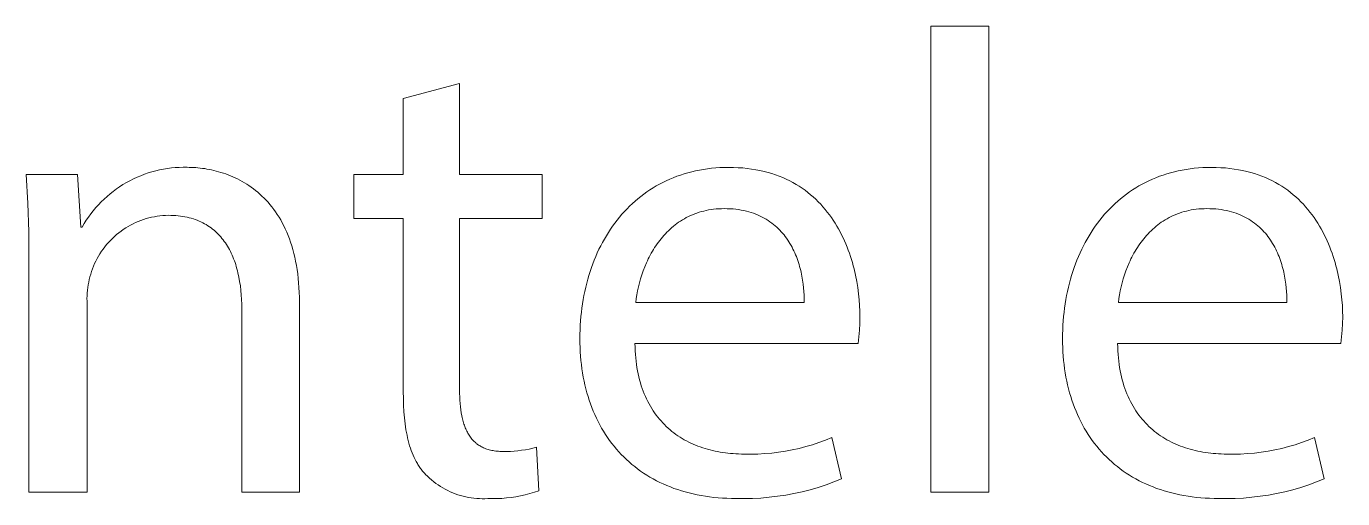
# Model space of a CAD drawing. Header units: millimetres. Extents: x -1893 to 2799, y -925 to 2353.
# Drawn here: x 2226 to 2320.2, y -846.5 to -812.7 of the extents above; entities that cross this region are included whole.
import ezdxf

# ---------------------------------------------------------------- set-up
doc = ezdxf.new("R2010")
doc.units = ezdxf.units.MM
doc.header["$MEASUREMENT"] = 0
doc.layers.add('Domyślny', color=7, linetype='Continuous', true_color=0x000000)

msp = doc.modelspace()

# ---------------------------------------------------------------- linework, layer by layer
at = {"layer": 'Domyślny', "color": 18, "lineweight": 15, "true_color": 0x000000}
for p, q in [((2290.762, -812.666), (2294.903, -812.666)), ((2290.762, -846.024), (2290.762, -812.666)), ((2294.903, -812.666), (2294.903, -846.024)), ((2252.994, -817.837), (2257.025, -816.759)), ((2257.025, -816.759), (2257.025, -823.29)), ((2252.994, -823.29), (2252.994, -817.837)), ((2226.136, -825.338), (2226.017, -823.282)), ((2226.017, -823.282), (2229.688, -823.282)), ((2229.688, -823.282), (2229.923, -827.048)), ((2233.938, -823.477), (2234.2, -823.366)), ((2234.2, -823.366), (2234.465, -823.265)), ((2234.465, -823.265), (2234.734, -823.173)), ((2234.734, -823.173), (2235.006, -823.089)), ((2235.006, -823.089), (2235.28, -823.016)), ((2235.28, -823.016), (2235.557, -822.951)), ((2235.557, -822.951), (2235.835, -822.896)), ((2235.835, -822.896), (2236.116, -822.851)), ((2236.116, -822.851), (2236.397, -822.815)), ((2236.397, -822.815), (2236.68, -822.788)), ((2236.68, -822.788), (2236.964, -822.771)), ((2236.964, -822.771), (2237.248, -822.764)), ((2237.248, -822.764), (2237.532, -822.767)), ((2237.532, -822.767), (2237.681, -822.768)), ((2237.681, -822.768), (2237.833, -822.772)), ((2237.833, -822.772), (2237.986, -822.78)), ((2237.986, -822.78), (2238.142, -822.79)), ((2238.142, -822.79), (2238.3, -822.803)), ((2238.3, -822.803), (2238.459, -822.82)), ((2238.459, -822.82), (2238.62, -822.84)), ((2238.62, -822.84), (2238.783, -822.863)), ((2238.783, -822.863), (2238.947, -822.89)), ((2238.947, -822.89), (2239.112, -822.92)), ((2239.112, -822.92), (2239.278, -822.955)), ((2239.278, -822.955), (2239.445, -822.993)), ((2239.445, -822.993), (2239.613, -823.034)), ((2239.613, -823.034), (2239.781, -823.08)), ((2239.781, -823.08), (2239.949, -823.13)), ((2239.949, -823.13), (2240.118, -823.184)), ((2240.118, -823.184), (2240.287, -823.242)), ((2240.287, -823.242), (2240.456, -823.304)), ((2240.456, -823.304), (2240.625, -823.371)), ((2240.625, -823.371), (2240.793, -823.443)), ((2249.463, -826.431), (2249.463, -823.29)), ((2249.463, -823.29), (2252.994, -823.29)), ((2257.025, -823.29), (2262.946, -823.29)), ((2262.946, -823.29), (2262.946, -826.431)), ((2272.573, -823.409), (2272.833, -823.317)), ((2272.833, -823.317), (2273.098, -823.232)), ((2273.098, -823.232), (2273.367, -823.154)), ((2273.367, -823.154), (2273.639, -823.083)), ((2273.639, -823.083), (2273.916, -823.019)), ((2273.916, -823.019), (2274.197, -822.962)), ((2274.197, -822.962), (2274.482, -822.912)), ((2274.482, -822.912), (2274.771, -822.87)), ((2274.771, -822.87), (2275.064, -822.835)), ((2275.064, -822.835), (2275.361, -822.808)), ((2275.361, -822.808), (2275.662, -822.789)), ((2275.662, -822.789), (2275.967, -822.777)), ((2275.967, -822.777), (2276.275, -822.773)), ((2276.275, -822.773), (2276.62, -822.778)), ((2276.62, -822.778), (2276.957, -822.792)), ((2276.957, -822.792), (2277.286, -822.815)), ((2277.286, -822.815), (2277.607, -822.847)), ((2277.607, -822.847), (2277.92, -822.888)), ((2277.92, -822.888), (2278.226, -822.938)), ((2278.226, -822.938), (2278.524, -822.996)), ((2278.524, -822.996), (2278.815, -823.062)), ((2278.815, -823.062), (2279.098, -823.136)), ((2279.098, -823.136), (2279.374, -823.217)), ((2279.374, -823.217), (2279.643, -823.307)), ((2279.643, -823.307), (2279.905, -823.403)), ((2307.119, -823.409), (2307.379, -823.317)), ((2307.379, -823.317), (2307.643, -823.232)), ((2307.643, -823.232), (2307.912, -823.154)), ((2307.912, -823.154), (2308.185, -823.083)), ((2308.185, -823.083), (2308.462, -823.019)), ((2308.462, -823.019), (2308.743, -822.962)), ((2308.743, -822.962), (2309.028, -822.912)), ((2309.028, -822.912), (2309.317, -822.87)), ((2309.317, -822.87), (2309.61, -822.835)), ((2309.61, -822.835), (2309.906, -822.808)), ((2309.906, -822.808), (2310.207, -822.789)), ((2310.207, -822.789), (2310.512, -822.777)), ((2310.512, -822.777), (2310.821, -822.773)), ((2310.821, -822.773), (2311.165, -822.778)), ((2311.165, -822.778), (2311.502, -822.792)), ((2311.502, -822.792), (2311.831, -822.815)), ((2311.831, -822.815), (2312.152, -822.847)), ((2312.152, -822.847), (2312.465, -822.888)), ((2312.465, -822.888), (2312.771, -822.938)), ((2312.771, -822.938), (2313.069, -822.996)), ((2313.069, -822.996), (2313.36, -823.062)), ((2313.36, -823.062), (2313.644, -823.136)), ((2313.644, -823.136), (2313.92, -823.217)), ((2313.92, -823.217), (2314.189, -823.307)), ((2314.189, -823.307), (2314.45, -823.403)), ((2232.231, -824.488), (2232.46, -824.319)), ((2232.46, -824.319), (2232.694, -824.158)), ((2232.694, -824.158), (2232.933, -824.005)), ((2232.933, -824.005), (2233.178, -823.86)), ((2233.178, -823.86), (2233.427, -823.724)), ((2233.427, -823.724), (2233.68, -823.596)), ((2233.68, -823.596), (2233.938, -823.477)), ((2240.793, -823.443), (2240.961, -823.519)), ((2240.961, -823.519), (2241.128, -823.599)), ((2241.128, -823.599), (2241.294, -823.685)), ((2241.294, -823.685), (2241.46, -823.775)), ((2241.46, -823.775), (2241.624, -823.871)), ((2241.624, -823.871), (2241.787, -823.971)), ((2241.787, -823.971), (2241.949, -824.077)), ((2241.949, -824.077), (2242.109, -824.187)), ((2242.109, -824.187), (2242.267, -824.303)), ((2242.267, -824.303), (2242.424, -824.425)), ((2270.647, -824.379), (2270.872, -824.236)), ((2270.872, -824.236), (2271.102, -824.099)), ((2271.102, -824.099), (2271.336, -823.968)), ((2271.336, -823.968), (2271.575, -823.843)), ((2271.575, -823.843), (2271.818, -823.725)), ((2271.818, -823.725), (2272.066, -823.613)), ((2272.066, -823.613), (2272.317, -823.508)), ((2272.317, -823.508), (2272.573, -823.409)), ((2279.905, -823.403), (2280.16, -823.507)), ((2280.16, -823.507), (2280.408, -823.618)), ((2280.408, -823.618), (2280.649, -823.735)), ((2280.649, -823.735), (2280.883, -823.859)), ((2280.883, -823.859), (2281.11, -823.989)), ((2281.11, -823.989), (2281.331, -824.125)), ((2281.331, -824.125), (2281.545, -824.267)), ((2281.545, -824.267), (2281.752, -824.415)), ((2305.192, -824.379), (2305.417, -824.236)), ((2305.417, -824.236), (2305.647, -824.099)), ((2305.647, -824.099), (2305.882, -823.968)), ((2305.882, -823.968), (2306.12, -823.843)), ((2306.12, -823.843), (2306.363, -823.725)), ((2306.363, -823.725), (2306.611, -823.613)), ((2306.611, -823.613), (2306.863, -823.508)), ((2306.863, -823.508), (2307.119, -823.409)), ((2314.45, -823.403), (2314.705, -823.507)), ((2314.705, -823.507), (2314.953, -823.618)), ((2314.953, -823.618), (2315.194, -823.735)), ((2315.194, -823.735), (2315.428, -823.859)), ((2315.428, -823.859), (2315.655, -823.989)), ((2315.655, -823.989), (2315.876, -824.125)), ((2315.876, -824.125), (2316.09, -824.267)), ((2316.09, -824.267), (2316.298, -824.415)), ((2231.183, -825.443), (2231.379, -825.238)), ((2231.379, -825.238), (2231.582, -825.039)), ((2231.582, -825.039), (2231.792, -824.848)), ((2231.792, -824.848), (2232.009, -824.664)), ((2232.009, -824.664), (2232.231, -824.488)), ((2242.424, -824.425), (2242.578, -824.552)), ((2242.578, -824.552), (2242.731, -824.685)), ((2242.731, -824.685), (2242.881, -824.823)), ((2242.881, -824.823), (2243.028, -824.967)), ((2243.028, -824.967), (2243.173, -825.117)), ((2243.173, -825.117), (2243.316, -825.273)), ((2243.316, -825.273), (2243.455, -825.435)), ((2269.39, -825.363), (2269.588, -825.185)), ((2269.588, -825.185), (2269.79, -825.012)), ((2269.79, -825.012), (2269.998, -824.845)), ((2269.998, -824.845), (2270.209, -824.684)), ((2270.209, -824.684), (2270.426, -824.529)), ((2270.426, -824.529), (2270.647, -824.379)), ((2281.752, -824.415), (2281.954, -824.568)), ((2281.954, -824.568), (2282.149, -824.727)), ((2282.149, -824.727), (2282.337, -824.891)), ((2282.337, -824.891), (2282.52, -825.059)), ((2282.52, -825.059), (2282.696, -825.233)), ((2282.696, -825.233), (2282.867, -825.411)), ((2303.935, -825.363), (2304.133, -825.185)), ((2304.133, -825.185), (2304.336, -825.012)), ((2304.336, -825.012), (2304.543, -824.845)), ((2304.543, -824.845), (2304.755, -824.684)), ((2304.755, -824.684), (2304.971, -824.529)), ((2304.971, -824.529), (2305.192, -824.379)), ((2316.298, -824.415), (2316.499, -824.568)), ((2316.499, -824.568), (2316.694, -824.727)), ((2316.694, -824.727), (2316.883, -824.891)), ((2316.883, -824.891), (2317.065, -825.059)), ((2317.065, -825.059), (2317.242, -825.233)), ((2317.242, -825.233), (2317.412, -825.411)), ((2226.198, -827.395), (2226.136, -825.338)), ((2230.469, -826.326), (2230.636, -826.096)), ((2230.636, -826.096), (2230.811, -825.872)), ((2230.811, -825.872), (2230.993, -825.654)), ((2230.993, -825.654), (2231.183, -825.443)), ((2235.986, -826.21), (2235.785, -826.223)), ((2236.188, -826.204), (2235.986, -826.21)), ((2236.368, -826.206), (2236.188, -826.204)), ((2236.544, -826.213), (2236.368, -826.206)), ((2236.717, -826.224), (2236.544, -826.213)), ((2243.455, -825.435), (2243.591, -825.603)), ((2243.591, -825.603), (2243.724, -825.778)), ((2243.724, -825.778), (2243.854, -825.959)), ((2243.854, -825.959), (2243.98, -826.146)), ((2243.98, -826.146), (2244.102, -826.34)), ((2268.471, -826.333), (2268.645, -826.129)), ((2268.645, -826.129), (2268.824, -825.929)), ((2268.824, -825.929), (2269.008, -825.735)), ((2269.008, -825.735), (2269.197, -825.546)), ((2269.197, -825.546), (2269.39, -825.363)), ((2273.696, -826.161), (2273.545, -826.227)), ((2273.851, -826.1), (2273.696, -826.161)), ((2274.009, -826.042), (2273.851, -826.1)), ((2274.17, -825.989), (2274.009, -826.042)), ((2274.334, -825.941), (2274.17, -825.989)), ((2274.502, -825.897), (2274.334, -825.941)), ((2274.673, -825.858), (2274.502, -825.897)), ((2274.847, -825.823), (2274.673, -825.858)), ((2275.024, -825.794), (2274.847, -825.823)), ((2275.205, -825.77), (2275.024, -825.794)), ((2275.39, -825.751), (2275.205, -825.77)), ((2275.577, -825.737), (2275.39, -825.751)), ((2275.768, -825.729), (2275.577, -825.737)), ((2275.963, -825.726), (2275.768, -825.729)), ((2276.179, -825.729), (2275.963, -825.726)), ((2276.389, -825.738), (2276.179, -825.729)), ((2276.595, -825.752), (2276.389, -825.738)), ((2276.795, -825.773), (2276.595, -825.752)), ((2276.991, -825.798), (2276.795, -825.773)), ((2277.181, -825.829), (2276.991, -825.798)), ((2277.367, -825.866), (2277.181, -825.829)), ((2277.548, -825.907), (2277.367, -825.866)), ((2277.724, -825.953), (2277.548, -825.907)), ((2277.896, -826.005), (2277.724, -825.953)), ((2278.063, -826.061), (2277.896, -826.005)), ((2278.225, -826.121), (2278.063, -826.061)), ((2278.383, -826.186), (2278.225, -826.121)), ((2278.536, -826.255), (2278.383, -826.186)), ((2282.867, -825.411), (2283.031, -825.593)), ((2283.031, -825.593), (2283.19, -825.779)), ((2283.19, -825.779), (2283.343, -825.969)), ((2283.343, -825.969), (2283.49, -826.162)), ((2283.49, -826.162), (2283.631, -826.36)), ((2303.016, -826.333), (2303.191, -826.129)), ((2303.191, -826.129), (2303.37, -825.929)), ((2303.37, -825.929), (2303.553, -825.735)), ((2303.553, -825.735), (2303.742, -825.546)), ((2303.742, -825.546), (2303.935, -825.363)), ((2308.242, -826.161), (2308.09, -826.227)), ((2308.396, -826.1), (2308.242, -826.161)), ((2308.554, -826.042), (2308.396, -826.1)), ((2308.715, -825.989), (2308.554, -826.042)), ((2308.879, -825.941), (2308.715, -825.989)), ((2309.047, -825.897), (2308.879, -825.941)), ((2309.218, -825.858), (2309.047, -825.897)), ((2309.392, -825.823), (2309.218, -825.858)), ((2309.57, -825.794), (2309.392, -825.823)), ((2309.751, -825.77), (2309.57, -825.794)), ((2309.935, -825.751), (2309.751, -825.77)), ((2310.123, -825.737), (2309.935, -825.751)), ((2310.314, -825.729), (2310.123, -825.737)), ((2310.508, -825.726), (2310.314, -825.729)), ((2310.724, -825.729), (2310.508, -825.726)), ((2310.934, -825.738), (2310.724, -825.729)), ((2311.14, -825.752), (2310.934, -825.738)), ((2311.34, -825.773), (2311.14, -825.752)), ((2311.536, -825.798), (2311.34, -825.773)), ((2311.727, -825.829), (2311.536, -825.798)), ((2311.912, -825.866), (2311.727, -825.829)), ((2312.093, -825.907), (2311.912, -825.866)), ((2312.27, -825.953), (2312.093, -825.907)), ((2312.441, -826.005), (2312.27, -825.953)), ((2312.608, -826.061), (2312.441, -826.005)), ((2312.77, -826.121), (2312.608, -826.061)), ((2312.928, -826.186), (2312.77, -826.121)), ((2313.081, -826.255), (2312.928, -826.186)), ((2317.412, -825.411), (2317.576, -825.593)), ((2317.576, -825.593), (2317.735, -825.779)), ((2317.735, -825.779), (2317.888, -825.969)), ((2317.888, -825.969), (2318.035, -826.162)), ((2318.035, -826.162), (2318.177, -826.36)), ((2229.923, -827.048), (2230.017, -827.048)), ((2230.017, -827.048), (2230.159, -826.802)), ((2230.159, -826.802), (2230.31, -826.562)), ((2230.31, -826.562), (2230.469, -826.326)), ((2233.127, -827.109), (2232.958, -827.22)), ((2233.299, -827.004), (2233.127, -827.109)), ((2233.476, -826.905), (2233.299, -827.004)), ((2233.655, -826.813), (2233.476, -826.905)), ((2233.838, -826.726), (2233.655, -826.813)), ((2234.023, -826.646), (2233.838, -826.726)), ((2234.211, -826.572), (2234.023, -826.646)), ((2234.402, -826.505), (2234.211, -826.572)), ((2234.595, -826.444), (2234.402, -826.505)), ((2234.789, -826.39), (2234.595, -826.444)), ((2234.986, -826.343), (2234.789, -826.39)), ((2235.184, -826.303), (2234.986, -826.343)), ((2235.383, -826.269), (2235.184, -826.303)), ((2235.583, -826.243), (2235.383, -826.269)), ((2235.785, -826.223), (2235.583, -826.243)), ((2236.886, -826.239), (2236.717, -826.224)), ((2237.051, -826.259), (2236.886, -826.239)), ((2237.213, -826.282), (2237.051, -826.259)), ((2237.371, -826.31), (2237.213, -826.282)), ((2237.526, -826.342), (2237.371, -826.31)), ((2237.678, -826.378), (2237.526, -826.342)), ((2237.826, -826.418), (2237.678, -826.378)), ((2237.97, -826.462), (2237.826, -826.418)), ((2238.111, -826.509), (2237.97, -826.462)), ((2238.249, -826.561), (2238.111, -826.509)), ((2238.384, -826.616), (2238.249, -826.561)), ((2238.515, -826.675), (2238.384, -826.616)), ((2238.643, -826.738), (2238.515, -826.675)), ((2238.768, -826.804), (2238.643, -826.738)), ((2238.889, -826.873), (2238.768, -826.804)), ((2239.008, -826.946), (2238.889, -826.873)), ((2239.123, -827.023), (2239.008, -826.946)), ((2239.235, -827.103), (2239.123, -827.023)), ((2239.344, -827.186), (2239.235, -827.103)), ((2244.102, -826.34), (2244.221, -826.54)), ((2244.221, -826.54), (2244.336, -826.747)), ((2244.336, -826.747), (2244.446, -826.961)), ((2244.446, -826.961), (2244.553, -827.182)), ((2252.994, -826.431), (2249.463, -826.431)), ((2252.994, -838.836), (2252.994, -826.431)), ((2262.946, -826.431), (2257.025, -826.431)), ((2257.025, -826.431), (2257.025, -838.696)), ((2267.823, -827.201), (2267.978, -826.977)), ((2267.978, -826.977), (2268.137, -826.757)), ((2268.137, -826.757), (2268.302, -826.543)), ((2268.302, -826.543), (2268.471, -826.333)), ((2272.203, -827.094), (2272.086, -827.199)), ((2272.323, -826.992), (2272.203, -827.094)), ((2272.447, -826.893), (2272.323, -826.992)), ((2272.573, -826.797), (2272.447, -826.893)), ((2272.703, -826.705), (2272.573, -826.797)), ((2272.835, -826.616), (2272.703, -826.705)), ((2272.971, -826.531), (2272.835, -826.616)), ((2273.11, -826.449), (2272.971, -826.531)), ((2273.252, -826.371), (2273.11, -826.449)), ((2273.397, -826.297), (2273.252, -826.371)), ((2273.545, -826.227), (2273.397, -826.297)), ((2278.685, -826.329), (2278.536, -826.255)), ((2278.829, -826.407), (2278.685, -826.329)), ((2278.97, -826.488), (2278.829, -826.407)), ((2279.106, -826.574), (2278.97, -826.488)), ((2279.237, -826.663), (2279.106, -826.574)), ((2279.365, -826.756), (2279.237, -826.663)), ((2279.488, -826.852), (2279.365, -826.756)), ((2279.608, -826.951), (2279.488, -826.852)), ((2279.723, -827.054), (2279.608, -826.951)), ((2279.835, -827.16), (2279.723, -827.054)), ((2279.943, -827.268), (2279.835, -827.16)), ((2283.631, -826.36), (2283.767, -826.56)), ((2283.767, -826.56), (2283.898, -826.763)), ((2283.898, -826.763), (2284.023, -826.97)), ((2284.023, -826.97), (2284.143, -827.179)), ((2302.369, -827.201), (2302.523, -826.977)), ((2302.523, -826.977), (2302.683, -826.757)), ((2302.683, -826.757), (2302.847, -826.543)), ((2302.847, -826.543), (2303.016, -826.333)), ((2306.748, -827.094), (2306.631, -827.199)), ((2306.869, -826.992), (2306.748, -827.094)), ((2306.992, -826.893), (2306.869, -826.992)), ((2307.119, -826.797), (2306.992, -826.893)), ((2307.248, -826.705), (2307.119, -826.797)), ((2307.381, -826.616), (2307.248, -826.705)), ((2307.516, -826.531), (2307.381, -826.616)), ((2307.655, -826.449), (2307.516, -826.531)), ((2307.797, -826.371), (2307.655, -826.449)), ((2307.942, -826.297), (2307.797, -826.371)), ((2308.09, -826.227), (2307.942, -826.297)), ((2313.23, -826.329), (2313.081, -826.255)), ((2313.375, -826.407), (2313.23, -826.329)), ((2313.515, -826.488), (2313.375, -826.407)), ((2313.651, -826.574), (2313.515, -826.488)), ((2313.783, -826.663), (2313.651, -826.574)), ((2313.91, -826.756), (2313.783, -826.663)), ((2314.034, -826.852), (2313.91, -826.756)), ((2314.153, -826.951), (2314.034, -826.852)), ((2314.269, -827.054), (2314.153, -826.951)), ((2314.38, -827.16), (2314.269, -827.054)), ((2314.488, -827.268), (2314.38, -827.16)), ((2318.177, -826.36), (2318.313, -826.56)), ((2318.313, -826.56), (2318.443, -826.763)), ((2318.443, -826.763), (2318.568, -826.97)), ((2318.568, -826.97), (2318.688, -827.179)), ((2226.204, -829.454), (2226.198, -827.395)), ((2232.032, -828), (2231.895, -828.148)), ((2232.175, -827.857), (2232.032, -828)), ((2232.323, -827.719), (2232.175, -827.857)), ((2232.475, -827.586), (2232.323, -827.719)), ((2232.632, -827.458), (2232.475, -827.586)), ((2232.793, -827.336), (2232.632, -827.458)), ((2232.958, -827.22), (2232.793, -827.336)), ((2239.449, -827.272), (2239.344, -827.186)), ((2239.552, -827.362), (2239.449, -827.272)), ((2239.652, -827.454), (2239.552, -827.362)), ((2239.748, -827.55), (2239.652, -827.454)), ((2239.842, -827.649), (2239.748, -827.55)), ((2239.933, -827.751), (2239.842, -827.649)), ((2240.02, -827.855), (2239.933, -827.751)), ((2240.105, -827.963), (2240.02, -827.855)), ((2240.187, -828.073), (2240.105, -827.963)), ((2240.266, -828.186), (2240.187, -828.073)), ((2244.553, -827.182), (2244.654, -827.41)), ((2244.654, -827.41), (2244.752, -827.644)), ((2244.752, -827.644), (2244.844, -827.886)), ((2244.844, -827.886), (2244.932, -828.136)), ((2267.255, -828.143), (2267.39, -827.901)), ((2267.39, -827.901), (2267.529, -827.663)), ((2267.529, -827.663), (2267.674, -827.43)), ((2267.674, -827.43), (2267.823, -827.201)), ((2271.346, -828.007), (2271.252, -828.132)), ((2271.443, -827.884), (2271.346, -828.007)), ((2271.543, -827.764), (2271.443, -827.884)), ((2271.646, -827.646), (2271.543, -827.764)), ((2271.751, -827.53), (2271.646, -827.646)), ((2271.86, -827.417), (2271.751, -827.53)), ((2271.971, -827.306), (2271.86, -827.417)), ((2272.086, -827.199), (2271.971, -827.306)), ((2280.046, -827.38), (2279.943, -827.268)), ((2280.146, -827.494), (2280.046, -827.38)), ((2280.243, -827.611), (2280.146, -827.494)), ((2280.335, -827.73), (2280.243, -827.611)), ((2280.424, -827.852), (2280.335, -827.73)), ((2280.51, -827.975), (2280.424, -827.852)), ((2280.592, -828.101), (2280.51, -827.975)), ((2280.67, -828.229), (2280.592, -828.101)), ((2284.143, -827.179), (2284.258, -827.39)), ((2284.258, -827.39), (2284.367, -827.604)), ((2284.367, -827.604), (2284.472, -827.819)), ((2284.472, -827.819), (2284.571, -828.037)), ((2284.571, -828.037), (2284.666, -828.256)), ((2301.8, -828.143), (2301.935, -827.901)), ((2301.935, -827.901), (2302.074, -827.663)), ((2302.074, -827.663), (2302.219, -827.43)), ((2302.219, -827.43), (2302.369, -827.201)), ((2305.891, -828.007), (2305.797, -828.132)), ((2305.988, -827.884), (2305.891, -828.007)), ((2306.088, -827.764), (2305.988, -827.884)), ((2306.191, -827.646), (2306.088, -827.764)), ((2306.296, -827.53), (2306.191, -827.646)), ((2306.405, -827.417), (2306.296, -827.53)), ((2306.517, -827.306), (2306.405, -827.417)), ((2306.631, -827.199), (2306.517, -827.306)), ((2314.592, -827.38), (2314.488, -827.268)), ((2314.692, -827.494), (2314.592, -827.38)), ((2314.788, -827.611), (2314.692, -827.494)), ((2314.881, -827.73), (2314.788, -827.611)), ((2314.97, -827.852), (2314.881, -827.73)), ((2315.055, -827.975), (2314.97, -827.852)), ((2315.137, -828.101), (2315.055, -827.975)), ((2315.215, -828.229), (2315.137, -828.101)), ((2318.688, -827.179), (2318.803, -827.39)), ((2318.803, -827.39), (2318.913, -827.604)), ((2318.913, -827.604), (2319.017, -827.819)), ((2319.017, -827.819), (2319.117, -828.037)), ((2319.117, -828.037), (2319.211, -828.256)), ((2231.287, -828.953), (2231.182, -829.126)), ((2231.397, -828.784), (2231.287, -828.953)), ((2231.513, -828.618), (2231.397, -828.784)), ((2231.635, -828.457), (2231.513, -828.618)), ((2231.762, -828.3), (2231.635, -828.457)), ((2231.895, -828.148), (2231.762, -828.3)), ((2240.342, -828.302), (2240.266, -828.186)), ((2240.416, -828.421), (2240.342, -828.302)), ((2240.486, -828.542), (2240.416, -828.421)), ((2240.554, -828.665), (2240.486, -828.542)), ((2240.619, -828.791), (2240.554, -828.665)), ((2240.682, -828.919), (2240.619, -828.791)), ((2240.741, -829.05), (2240.682, -828.919)), ((2244.932, -828.136), (2245.015, -828.392)), ((2245.015, -828.392), (2245.092, -828.656)), ((2245.092, -828.656), (2245.164, -828.928)), ((2245.164, -828.928), (2245.231, -829.207)), ((2266.769, -829.154), (2266.883, -828.895)), ((2266.883, -828.895), (2267.002, -828.64)), ((2267.002, -828.64), (2267.126, -828.39)), ((2267.126, -828.39), (2267.255, -828.143)), ((2270.745, -828.919), (2270.67, -829.055)), ((2270.823, -828.784), (2270.745, -828.919)), ((2270.903, -828.65), (2270.823, -828.784)), ((2270.986, -828.518), (2270.903, -828.65)), ((2271.072, -828.387), (2270.986, -828.518)), ((2271.16, -828.259), (2271.072, -828.387)), ((2271.252, -828.132), (2271.16, -828.259)), ((2280.745, -828.358), (2280.67, -828.229)), ((2280.817, -828.489), (2280.745, -828.358)), ((2280.885, -828.622), (2280.817, -828.489)), ((2280.951, -828.756), (2280.885, -828.622)), ((2281.013, -828.891), (2280.951, -828.756)), ((2281.071, -829.028), (2281.013, -828.891)), ((2281.127, -829.165), (2281.071, -829.028)), ((2284.666, -828.256), (2284.756, -828.477)), ((2284.756, -828.477), (2284.841, -828.698)), ((2284.841, -828.698), (2284.922, -828.921)), ((2284.922, -828.921), (2284.998, -829.145)), ((2301.314, -829.154), (2301.428, -828.895)), ((2301.428, -828.895), (2301.547, -828.64)), ((2301.547, -828.64), (2301.671, -828.39)), ((2301.671, -828.39), (2301.8, -828.143)), ((2305.291, -828.919), (2305.216, -829.055)), ((2305.368, -828.784), (2305.291, -828.919)), ((2305.448, -828.65), (2305.368, -828.784)), ((2305.531, -828.518), (2305.448, -828.65)), ((2305.617, -828.387), (2305.531, -828.518)), ((2305.706, -828.259), (2305.617, -828.387)), ((2305.797, -828.132), (2305.706, -828.259)), ((2315.291, -828.358), (2315.215, -828.229)), ((2315.362, -828.489), (2315.291, -828.358)), ((2315.431, -828.622), (2315.362, -828.489)), ((2315.496, -828.756), (2315.431, -828.622)), ((2315.558, -828.891), (2315.496, -828.756)), ((2315.617, -829.028), (2315.558, -828.891)), ((2315.673, -829.165), (2315.617, -829.028)), ((2319.211, -828.256), (2319.301, -828.477)), ((2319.301, -828.477), (2319.387, -828.698)), ((2319.387, -828.698), (2319.467, -828.921)), ((2319.467, -828.921), (2319.543, -829.145)), ((2226.204, -846.031), (2226.204, -829.454)), ((2230.826, -829.851), (2230.753, -830.039)), ((2230.906, -829.665), (2230.826, -829.851)), ((2230.992, -829.482), (2230.906, -829.665)), ((2231.084, -829.303), (2230.992, -829.482)), ((2231.182, -829.126), (2231.084, -829.303)), ((2240.799, -829.183), (2240.741, -829.05)), ((2240.853, -829.319), (2240.799, -829.183)), ((2240.905, -829.456), (2240.853, -829.319)), ((2240.954, -829.596), (2240.905, -829.456)), ((2241.001, -829.737), (2240.954, -829.596)), ((2241.045, -829.881), (2241.001, -829.737)), ((2241.087, -830.027), (2241.045, -829.881)), ((2245.231, -829.207), (2245.292, -829.494)), ((2245.292, -829.494), (2245.347, -829.789)), ((2245.347, -829.789), (2245.396, -830.091)), ((2266.366, -830.228), (2266.459, -829.954)), ((2266.459, -829.954), (2266.557, -829.684)), ((2266.557, -829.684), (2266.66, -829.417)), ((2266.66, -829.417), (2266.769, -829.154)), ((2270.277, -829.896), (2270.167, -830.182)), ((2270.398, -829.612), (2270.277, -829.896)), ((2270.462, -829.472), (2270.398, -829.612)), ((2270.529, -829.332), (2270.462, -829.472)), ((2270.598, -829.193), (2270.529, -829.332)), ((2270.67, -829.055), (2270.598, -829.193)), ((2281.18, -829.304), (2281.127, -829.165)), ((2281.23, -829.443), (2281.18, -829.304)), ((2281.277, -829.583), (2281.23, -829.443)), ((2281.321, -829.723), (2281.277, -829.583)), ((2281.362, -829.864), (2281.321, -829.723)), ((2281.4, -830.005), (2281.362, -829.864)), ((2284.998, -829.145), (2285.069, -829.369)), ((2285.069, -829.369), (2285.136, -829.594)), ((2285.136, -829.594), (2285.199, -829.819)), ((2285.199, -829.819), (2285.257, -830.043)), ((2300.912, -830.228), (2301.004, -829.954)), ((2301.004, -829.954), (2301.102, -829.684)), ((2301.102, -829.684), (2301.206, -829.417)), ((2301.206, -829.417), (2301.314, -829.154)), ((2304.822, -829.896), (2304.712, -830.182)), ((2304.943, -829.612), (2304.822, -829.896)), ((2305.007, -829.472), (2304.943, -829.612)), ((2305.074, -829.332), (2305.007, -829.472)), ((2305.144, -829.193), (2305.074, -829.332)), ((2305.216, -829.055), (2305.144, -829.193)), ((2315.725, -829.304), (2315.673, -829.165)), ((2315.775, -829.443), (2315.725, -829.304)), ((2315.822, -829.583), (2315.775, -829.443)), ((2315.866, -829.723), (2315.822, -829.583)), ((2315.907, -829.864), (2315.866, -829.723)), ((2315.946, -830.005), (2315.907, -829.864)), ((2319.543, -829.145), (2319.614, -829.369)), ((2319.614, -829.369), (2319.682, -829.594)), ((2319.682, -829.594), (2319.744, -829.819)), ((2319.744, -829.819), (2319.803, -830.043)), ((2230.523, -830.802), (2230.481, -830.994)), ((2230.571, -830.611), (2230.523, -830.802)), ((2230.626, -830.423), (2230.571, -830.611)), ((2230.686, -830.23), (2230.626, -830.423)), ((2230.753, -830.039), (2230.686, -830.23)), ((2241.126, -830.174), (2241.087, -830.027)), ((2241.163, -830.324), (2241.126, -830.174)), ((2241.229, -830.628), (2241.163, -830.324)), ((2241.285, -830.939), (2241.229, -830.628)), ((2245.396, -830.091), (2245.44, -830.402)), ((2245.44, -830.402), (2245.477, -830.721)), ((2245.477, -830.721), (2245.507, -831.047)), ((2266.121, -831.071), (2266.197, -830.787)), ((2266.197, -830.787), (2266.279, -830.506)), ((2266.279, -830.506), (2266.366, -830.228)), ((2269.976, -830.757), (2269.896, -831.044)), ((2270.067, -830.469), (2269.976, -830.757)), ((2270.167, -830.182), (2270.067, -830.469)), ((2281.436, -830.146), (2281.4, -830.005)), ((2281.469, -830.287), (2281.436, -830.146)), ((2281.527, -830.569), (2281.469, -830.287)), ((2281.576, -830.85), (2281.527, -830.569)), ((2281.615, -831.128), (2281.576, -830.85)), ((2285.257, -830.043), (2285.362, -830.492)), ((2285.362, -830.492), (2285.451, -830.939)), ((2300.666, -831.071), (2300.742, -830.787)), ((2300.742, -830.787), (2300.824, -830.506)), ((2300.824, -830.506), (2300.912, -830.228)), ((2304.522, -830.757), (2304.441, -831.044)), ((2304.612, -830.469), (2304.522, -830.757)), ((2304.712, -830.182), (2304.612, -830.469)), ((2315.981, -830.146), (2315.946, -830.005)), ((2316.014, -830.287), (2315.981, -830.146)), ((2316.073, -830.569), (2316.014, -830.287)), ((2316.121, -830.85), (2316.073, -830.569)), ((2316.16, -831.128), (2316.121, -830.85)), ((2319.803, -830.043), (2319.907, -830.492)), ((2319.907, -830.492), (2319.996, -830.939)), ((2230.374, -831.771), (2230.363, -831.967)), ((2230.392, -831.576), (2230.374, -831.771)), ((2230.415, -831.381), (2230.392, -831.576)), ((2230.445, -831.187), (2230.415, -831.381)), ((2230.481, -830.994), (2230.445, -831.187)), ((2241.333, -831.256), (2241.285, -830.939)), ((2241.371, -831.58), (2241.333, -831.256)), ((2241.401, -831.908), (2241.371, -831.58)), ((2245.507, -831.047), (2245.531, -831.382)), ((2245.531, -831.382), (2245.549, -831.726)), ((2245.549, -831.726), (2245.559, -832.078)), ((2265.924, -831.944), (2265.984, -831.65)), ((2265.984, -831.65), (2266.049, -831.359)), ((2266.049, -831.359), (2266.121, -831.071)), ((2269.764, -831.614), (2269.712, -831.895)), ((2269.825, -831.33), (2269.764, -831.614)), ((2269.896, -831.044), (2269.825, -831.33)), ((2281.645, -831.402), (2281.615, -831.128)), ((2281.666, -831.672), (2281.645, -831.402)), ((2281.679, -831.936), (2281.666, -831.672)), ((2285.451, -830.939), (2285.524, -831.381)), ((2285.524, -831.381), (2285.582, -831.818)), ((2285.582, -831.818), (2285.626, -832.247)), ((2300.469, -831.944), (2300.529, -831.65)), ((2300.529, -831.65), (2300.595, -831.359)), ((2300.595, -831.359), (2300.666, -831.071)), ((2304.309, -831.614), (2304.257, -831.895)), ((2304.37, -831.33), (2304.309, -831.614)), ((2304.441, -831.044), (2304.37, -831.33)), ((2316.19, -831.402), (2316.16, -831.128)), ((2316.211, -831.672), (2316.19, -831.402)), ((2316.224, -831.936), (2316.211, -831.672)), ((2319.996, -830.939), (2320.069, -831.381)), ((2320.069, -831.381), (2320.127, -831.818)), ((2320.127, -831.818), (2320.172, -832.247)), ((2230.363, -831.967), (2230.359, -832.164)), ((2230.359, -832.164), (2230.36, -832.36)), ((2230.36, -832.36), (2230.36, -846.031)), ((2241.422, -832.242), (2241.401, -831.908)), ((2241.434, -832.58), (2241.422, -832.242)), ((2241.438, -832.923), (2241.434, -832.58)), ((2245.559, -832.078), (2245.563, -832.438)), ((2245.563, -832.438), (2245.563, -846.031)), ((2265.778, -832.845), (2265.821, -832.542)), ((2265.821, -832.542), (2265.87, -832.242)), ((2265.87, -832.242), (2265.924, -831.944)), ((2269.669, -832.172), (2269.635, -832.444)), ((2269.635, -832.444), (2281.681, -832.444)), ((2269.712, -831.895), (2269.669, -832.172)), ((2281.684, -832.194), (2281.679, -831.936)), ((2281.681, -832.444), (2281.684, -832.194)), ((2285.626, -832.247), (2285.657, -832.668)), ((2285.657, -832.668), (2285.675, -833.078)), ((2300.323, -832.845), (2300.366, -832.542)), ((2300.366, -832.542), (2300.415, -832.242)), ((2300.415, -832.242), (2300.469, -831.944)), ((2304.214, -832.172), (2304.18, -832.444)), ((2304.18, -832.444), (2316.227, -832.444)), ((2304.257, -831.895), (2304.214, -832.172)), ((2316.229, -832.194), (2316.224, -831.936)), ((2316.227, -832.444), (2316.229, -832.194)), ((2320.172, -832.247), (2320.203, -832.668)), ((2320.203, -832.668), (2320.221, -833.078)), ((2241.438, -846.031), (2241.438, -832.923)), ((2265.682, -833.77), (2265.708, -833.459)), ((2265.708, -833.459), (2265.74, -833.151)), ((2265.74, -833.151), (2265.778, -832.845)), ((2285.681, -833.476), (2285.669, -833.958)), ((2285.675, -833.078), (2285.681, -833.476)), ((2300.227, -833.77), (2300.253, -833.459)), ((2300.253, -833.459), (2300.285, -833.151)), ((2300.285, -833.151), (2300.323, -832.845)), ((2320.227, -833.476), (2320.214, -833.958)), ((2320.221, -833.078), (2320.227, -833.476)), ((2265.638, -834.718), (2265.647, -834.399)), ((2265.647, -834.399), (2265.662, -834.084)), ((2265.662, -834.084), (2265.682, -833.77)), ((2285.641, -834.439), (2285.598, -834.919)), ((2285.669, -833.958), (2285.641, -834.439)), ((2300.184, -834.718), (2300.192, -834.399)), ((2300.192, -834.399), (2300.207, -834.084)), ((2300.207, -834.084), (2300.227, -833.77)), ((2320.187, -834.439), (2320.144, -834.919)), ((2320.214, -833.958), (2320.187, -834.439)), ((2265.635, -835.038), (2265.638, -834.718)), ((2265.638, -835.357), (2265.635, -835.038)), ((2265.647, -835.673), (2265.638, -835.357)), ((2269.573, -835.397), (2269.579, -835.657)), ((2285.541, -835.397), (2269.573, -835.397)), ((2285.598, -834.919), (2285.541, -835.397)), ((2300.181, -835.038), (2300.184, -834.718)), ((2300.184, -835.357), (2300.181, -835.038)), ((2300.193, -835.673), (2300.184, -835.357)), ((2304.118, -835.397), (2304.124, -835.657)), ((2320.086, -835.397), (2304.118, -835.397)), ((2320.144, -834.919), (2320.086, -835.397)), ((2265.663, -835.985), (2265.647, -835.673)), ((2265.684, -836.294), (2265.663, -835.985)), ((2265.711, -836.6), (2265.684, -836.294)), ((2269.579, -835.657), (2269.59, -835.912)), ((2269.59, -835.912), (2269.606, -836.163)), ((2269.606, -836.163), (2269.628, -836.408)), ((2269.628, -836.408), (2269.654, -836.649)), ((2300.208, -835.985), (2300.193, -835.673)), ((2300.229, -836.294), (2300.208, -835.985)), ((2300.256, -836.6), (2300.229, -836.294)), ((2304.124, -835.657), (2304.135, -835.912)), ((2304.135, -835.912), (2304.152, -836.163)), ((2304.152, -836.163), (2304.173, -836.408)), ((2304.173, -836.408), (2304.199, -836.649)), ((2265.744, -836.902), (2265.711, -836.6)), ((2265.783, -837.2), (2265.744, -836.902)), ((2265.828, -837.495), (2265.783, -837.2)), ((2265.879, -837.786), (2265.828, -837.495)), ((2269.654, -836.649), (2269.684, -836.885)), ((2269.684, -836.885), (2269.72, -837.116)), ((2269.72, -837.116), (2269.76, -837.343)), ((2269.76, -837.343), (2269.805, -837.565)), ((2300.289, -836.902), (2300.256, -836.6)), ((2300.329, -837.2), (2300.289, -836.902)), ((2300.374, -837.495), (2300.329, -837.2)), ((2300.424, -837.786), (2300.374, -837.495)), ((2304.199, -836.649), (2304.23, -836.885)), ((2304.23, -836.885), (2304.265, -837.116)), ((2304.265, -837.116), (2304.306, -837.343)), ((2304.306, -837.343), (2304.35, -837.565)), ((2265.936, -838.073), (2265.879, -837.786)), ((2265.998, -838.357), (2265.936, -838.073)), ((2266.066, -838.636), (2265.998, -838.357)), ((2269.805, -837.565), (2269.854, -837.783)), ((2269.854, -837.783), (2269.908, -837.996)), ((2269.908, -837.996), (2269.966, -838.204)), ((2269.966, -838.204), (2270.029, -838.408)), ((2270.029, -838.408), (2270.096, -838.607)), ((2300.481, -838.073), (2300.424, -837.786)), ((2300.543, -838.357), (2300.481, -838.073)), ((2300.612, -838.636), (2300.543, -838.357)), ((2304.35, -837.565), (2304.4, -837.783)), ((2304.4, -837.783), (2304.454, -837.996)), ((2304.454, -837.996), (2304.512, -838.204)), ((2304.512, -838.204), (2304.574, -838.408)), ((2304.574, -838.408), (2304.641, -838.607)), ((2252.999, -839.33), (2252.994, -838.836)), ((2253.014, -839.808), (2252.999, -839.33)), ((2257.025, -838.696), (2257.027, -838.956)), ((2257.027, -838.956), (2257.034, -839.209)), ((2257.034, -839.209), (2257.046, -839.455)), ((2266.14, -838.912), (2266.066, -838.636)), ((2266.22, -839.184), (2266.14, -838.912)), ((2266.305, -839.451), (2266.22, -839.184)), ((2270.096, -838.607), (2270.167, -838.802)), ((2270.167, -838.802), (2270.242, -838.993)), ((2270.242, -838.993), (2270.321, -839.178)), ((2270.321, -839.178), (2270.404, -839.36)), ((2270.404, -839.36), (2270.491, -839.537)), ((2300.686, -838.912), (2300.612, -838.636)), ((2300.765, -839.184), (2300.686, -838.912)), ((2300.851, -839.451), (2300.765, -839.184)), ((2304.641, -838.607), (2304.712, -838.802)), ((2304.712, -838.802), (2304.787, -838.993)), ((2304.787, -838.993), (2304.866, -839.178)), ((2304.866, -839.178), (2304.949, -839.36)), ((2304.949, -839.36), (2305.036, -839.537)), ((2253.04, -840.271), (2253.014, -839.808)), ((2253.078, -840.717), (2253.04, -840.271)), ((2257.046, -839.455), (2257.063, -839.693)), ((2257.063, -839.693), (2257.086, -839.924)), ((2257.086, -839.924), (2257.113, -840.148)), ((2257.113, -840.148), (2257.146, -840.364)), ((2266.396, -839.715), (2266.305, -839.451)), ((2266.493, -839.974), (2266.396, -839.715)), ((2266.595, -840.229), (2266.493, -839.974)), ((2266.703, -840.48), (2266.595, -840.229)), ((2270.491, -839.537), (2270.582, -839.71)), ((2270.582, -839.71), (2270.677, -839.878)), ((2270.677, -839.878), (2270.775, -840.042)), ((2270.775, -840.042), (2270.877, -840.202)), ((2270.877, -840.202), (2270.983, -840.357)), ((2300.942, -839.715), (2300.851, -839.451)), ((2301.038, -839.974), (2300.942, -839.715)), ((2301.141, -840.229), (2301.038, -839.974)), ((2301.248, -840.48), (2301.141, -840.229)), ((2305.036, -839.537), (2305.127, -839.71)), ((2305.127, -839.71), (2305.222, -839.878)), ((2305.222, -839.878), (2305.32, -840.042)), ((2305.32, -840.042), (2305.423, -840.202)), ((2305.423, -840.202), (2305.528, -840.357)), ((2253.127, -841.148), (2253.078, -840.717)), ((2253.157, -841.358), (2253.127, -841.148)), ((2257.146, -840.364), (2257.185, -840.573)), ((2257.185, -840.573), (2257.207, -840.675)), ((2257.207, -840.675), (2257.229, -840.774)), ((2257.229, -840.774), (2257.254, -840.872)), ((2257.254, -840.872), (2257.28, -840.967)), ((2257.28, -840.967), (2257.307, -841.061)), ((2257.307, -841.061), (2257.336, -841.153)), ((2257.336, -841.153), (2257.366, -841.243)), ((2257.366, -841.243), (2257.398, -841.331)), ((2266.816, -840.727), (2266.703, -840.48)), ((2266.935, -840.969), (2266.816, -840.727)), ((2267.06, -841.207), (2266.935, -840.969)), ((2267.189, -841.44), (2267.06, -841.207)), ((2270.983, -840.357), (2271.092, -840.508)), ((2271.092, -840.508), (2271.205, -840.655)), ((2271.205, -840.655), (2271.321, -840.798)), ((2271.321, -840.798), (2271.44, -840.936)), ((2271.44, -840.936), (2271.563, -841.07)), ((2271.563, -841.07), (2271.689, -841.2)), ((2271.689, -841.2), (2271.817, -841.326)), ((2301.362, -840.727), (2301.248, -840.48)), ((2301.481, -840.969), (2301.362, -840.727)), ((2301.605, -841.207), (2301.481, -840.969)), ((2301.735, -841.44), (2301.605, -841.207)), ((2305.528, -840.357), (2305.637, -840.508)), ((2305.637, -840.508), (2305.75, -840.655)), ((2305.75, -840.655), (2305.866, -840.798)), ((2305.866, -840.798), (2305.985, -840.936)), ((2305.985, -840.936), (2306.108, -841.07)), ((2306.108, -841.07), (2306.234, -841.2)), ((2306.234, -841.2), (2306.363, -841.326)), ((2253.189, -841.563), (2253.157, -841.358)), ((2253.225, -841.764), (2253.189, -841.563)), ((2253.263, -841.961), (2253.225, -841.764)), ((2253.306, -842.154), (2253.263, -841.961)), ((2253.351, -842.342), (2253.306, -842.154)), ((2257.398, -841.331), (2257.431, -841.417)), ((2257.431, -841.417), (2257.466, -841.5)), ((2257.466, -841.5), (2257.503, -841.582)), ((2257.503, -841.582), (2257.541, -841.662)), ((2257.541, -841.662), (2257.581, -841.74)), ((2257.581, -841.74), (2257.622, -841.816)), ((2257.622, -841.816), (2257.665, -841.89)), ((2257.665, -841.89), (2257.71, -841.961)), ((2257.71, -841.961), (2257.757, -842.031)), ((2257.757, -842.031), (2257.805, -842.098)), ((2257.805, -842.098), (2257.855, -842.164)), ((2257.855, -842.164), (2257.906, -842.227)), ((2257.906, -842.227), (2257.96, -842.289)), ((2267.324, -841.669), (2267.189, -841.44)), ((2267.465, -841.893), (2267.324, -841.669)), ((2267.611, -842.113), (2267.465, -841.893)), ((2267.762, -842.328), (2267.611, -842.113)), ((2271.817, -841.326), (2271.949, -841.448)), ((2271.949, -841.448), (2272.084, -841.566)), ((2272.084, -841.566), (2272.222, -841.679)), ((2272.222, -841.679), (2272.363, -841.789)), ((2272.363, -841.789), (2272.507, -841.894)), ((2272.507, -841.894), (2272.653, -841.996)), ((2272.653, -841.996), (2272.802, -842.093)), ((2272.802, -842.093), (2272.953, -842.187)), ((2272.953, -842.187), (2273.107, -842.277)), ((2283.207, -842.304), (2283.666, -842.116)), ((2283.666, -842.116), (2284.369, -845.085)), ((2301.87, -841.669), (2301.735, -841.44)), ((2302.01, -841.893), (2301.87, -841.669)), ((2302.156, -842.113), (2302.01, -841.893)), ((2302.307, -842.328), (2302.156, -842.113)), ((2306.363, -841.326), (2306.495, -841.448)), ((2306.495, -841.448), (2306.63, -841.566)), ((2306.63, -841.566), (2306.768, -841.679)), ((2306.768, -841.679), (2306.908, -841.789)), ((2306.908, -841.789), (2307.052, -841.894)), ((2307.052, -841.894), (2307.198, -841.996)), ((2307.198, -841.996), (2307.347, -842.093)), ((2307.347, -842.093), (2307.498, -842.187)), ((2307.498, -842.187), (2307.652, -842.277)), ((2317.752, -842.304), (2318.211, -842.116)), ((2318.211, -842.116), (2318.914, -845.085)), ((2253.4, -842.526), (2253.351, -842.342)), ((2253.452, -842.706), (2253.4, -842.526)), ((2253.508, -842.882), (2253.452, -842.706)), ((2253.568, -843.053), (2253.508, -842.882)), ((2253.631, -843.22), (2253.568, -843.053)), ((2257.96, -842.289), (2258.015, -842.348)), ((2258.015, -842.348), (2258.071, -842.405)), ((2258.071, -842.405), (2258.13, -842.46)), ((2258.13, -842.46), (2258.16, -842.487)), ((2258.16, -842.487), (2258.191, -842.513)), ((2258.191, -842.513), (2258.222, -842.538)), ((2258.222, -842.538), (2258.253, -842.563)), ((2258.253, -842.563), (2258.285, -842.588)), ((2258.285, -842.588), (2258.317, -842.612)), ((2258.317, -842.612), (2258.35, -842.635)), ((2258.35, -842.635), (2258.383, -842.658)), ((2258.383, -842.658), (2258.417, -842.681)), ((2258.417, -842.681), (2258.451, -842.703)), ((2258.451, -842.703), (2258.486, -842.724)), ((2258.486, -842.724), (2258.521, -842.745)), ((2258.521, -842.745), (2258.592, -842.784)), ((2258.592, -842.784), (2258.666, -842.822)), ((2258.666, -842.822), (2258.742, -842.857)), ((2258.742, -842.857), (2258.819, -842.891)), ((2258.819, -842.891), (2258.898, -842.922)), ((2258.898, -842.922), (2258.98, -842.95)), ((2258.98, -842.95), (2259.063, -842.977)), ((2259.063, -842.977), (2259.149, -843.001)), ((2259.149, -843.001), (2259.236, -843.023)), ((2259.236, -843.023), (2259.326, -843.043)), ((2259.326, -843.043), (2259.418, -843.06)), ((2259.418, -843.06), (2259.511, -843.075)), ((2259.511, -843.075), (2259.607, -843.088)), ((2259.607, -843.088), (2259.705, -843.099)), ((2259.705, -843.099), (2259.805, -843.107)), ((2259.805, -843.107), (2259.907, -843.113)), ((2259.907, -843.113), (2260.012, -843.116)), ((2260.012, -843.116), (2260.118, -843.117)), ((2260.118, -843.117), (2260.389, -843.118)), ((2260.389, -843.118), (2260.659, -843.111)), ((2260.659, -843.111), (2260.929, -843.095)), ((2260.929, -843.095), (2261.198, -843.07)), ((2261.198, -843.07), (2261.466, -843.037)), ((2261.466, -843.037), (2261.733, -842.996)), ((2261.733, -842.996), (2261.999, -842.946)), ((2261.999, -842.946), (2262.263, -842.887)), ((2262.263, -842.887), (2262.524, -842.821)), ((2262.524, -842.821), (2262.696, -845.93)), ((2267.918, -842.538), (2267.762, -842.328)), ((2268.08, -842.744), (2267.918, -842.538)), ((2268.247, -842.944), (2268.08, -842.744)), ((2268.419, -843.14), (2268.247, -842.944)), ((2268.596, -843.331), (2268.419, -843.14)), ((2273.107, -842.277), (2273.264, -842.362)), ((2273.264, -842.362), (2273.422, -842.444)), ((2273.422, -842.444), (2273.584, -842.522)), ((2273.584, -842.522), (2273.747, -842.596)), ((2273.747, -842.596), (2273.913, -842.667)), ((2273.913, -842.667), (2274.08, -842.733)), ((2274.08, -842.733), (2274.25, -842.796)), ((2274.25, -842.796), (2274.422, -842.855)), ((2274.422, -842.855), (2274.595, -842.91)), ((2274.595, -842.91), (2274.771, -842.961)), ((2274.771, -842.961), (2274.948, -843.009)), ((2274.948, -843.009), (2275.127, -843.053)), ((2275.127, -843.053), (2275.308, -843.094)), ((2275.308, -843.094), (2275.49, -843.13)), ((2275.49, -843.13), (2275.674, -843.163)), ((2275.674, -843.163), (2275.859, -843.193)), ((2279.365, -843.234), (2279.857, -843.175)), ((2279.857, -843.175), (2280.347, -843.099)), ((2280.347, -843.099), (2280.834, -843.007)), ((2280.834, -843.007), (2281.317, -842.899)), ((2281.317, -842.899), (2281.797, -842.774)), ((2281.797, -842.774), (2282.272, -842.633)), ((2282.272, -842.633), (2282.742, -842.477)), ((2282.742, -842.477), (2283.207, -842.304)), ((2302.464, -842.538), (2302.307, -842.328)), ((2302.625, -842.744), (2302.464, -842.538)), ((2302.792, -842.944), (2302.625, -842.744)), ((2302.964, -843.14), (2302.792, -842.944)), ((2303.141, -843.331), (2302.964, -843.14)), ((2307.652, -842.277), (2307.809, -842.362)), ((2307.809, -842.362), (2307.968, -842.444)), ((2307.968, -842.444), (2308.129, -842.522)), ((2308.129, -842.522), (2308.292, -842.596)), ((2308.292, -842.596), (2308.458, -842.667)), ((2308.458, -842.667), (2308.626, -842.733)), ((2308.626, -842.733), (2308.795, -842.796)), ((2308.795, -842.796), (2308.967, -842.855)), ((2308.967, -842.855), (2309.141, -842.91)), ((2309.141, -842.91), (2309.316, -842.961)), ((2309.316, -842.961), (2309.494, -843.009)), ((2309.494, -843.009), (2309.673, -843.053)), ((2309.673, -843.053), (2309.853, -843.094)), ((2309.853, -843.094), (2310.035, -843.13)), ((2310.035, -843.13), (2310.219, -843.163)), ((2310.219, -843.163), (2310.404, -843.193)), ((2313.91, -843.234), (2314.402, -843.175)), ((2314.402, -843.175), (2314.892, -843.099)), ((2314.892, -843.099), (2315.379, -843.007)), ((2315.379, -843.007), (2315.863, -842.899)), ((2315.863, -842.899), (2316.342, -842.774)), ((2316.342, -842.774), (2316.818, -842.633)), ((2316.818, -842.633), (2317.288, -842.477)), ((2317.288, -842.477), (2317.752, -842.304)), ((2253.698, -843.383), (2253.631, -843.22)), ((2253.769, -843.541), (2253.698, -843.383)), ((2253.844, -843.694), (2253.769, -843.541)), ((2253.923, -843.843), (2253.844, -843.694)), ((2254.005, -843.988), (2253.923, -843.843)), ((2254.048, -844.058), (2254.005, -843.988)), ((2254.092, -844.128), (2254.048, -844.058)), ((2268.778, -843.516), (2268.596, -843.331)), ((2268.966, -843.697), (2268.778, -843.516)), ((2269.158, -843.873), (2268.966, -843.697)), ((2269.356, -844.043), (2269.158, -843.873)), ((2269.559, -844.208), (2269.356, -844.043)), ((2275.859, -843.193), (2276.046, -843.219)), ((2276.046, -843.219), (2276.233, -843.242)), ((2276.233, -843.242), (2276.423, -843.261)), ((2276.423, -843.261), (2276.613, -843.276)), ((2276.613, -843.276), (2276.804, -843.288)), ((2276.804, -843.288), (2276.997, -843.297)), ((2276.997, -843.297), (2277.19, -843.302)), ((2277.19, -843.302), (2277.385, -843.303)), ((2277.385, -843.303), (2277.88, -843.311)), ((2277.88, -843.311), (2278.376, -843.302)), ((2278.376, -843.302), (2278.871, -843.276)), ((2278.871, -843.276), (2279.365, -843.234)), ((2303.324, -843.516), (2303.141, -843.331)), ((2303.511, -843.697), (2303.324, -843.516)), ((2303.704, -843.873), (2303.511, -843.697)), ((2303.901, -844.043), (2303.704, -843.873)), ((2304.104, -844.208), (2303.901, -844.043)), ((2310.404, -843.193), (2310.591, -843.219)), ((2310.591, -843.219), (2310.779, -843.242)), ((2310.779, -843.242), (2310.968, -843.261)), ((2310.968, -843.261), (2311.158, -843.276)), ((2311.158, -843.276), (2311.35, -843.288)), ((2311.35, -843.288), (2311.542, -843.297)), ((2311.542, -843.297), (2311.736, -843.302)), ((2311.736, -843.302), (2311.93, -843.303)), ((2311.93, -843.303), (2312.426, -843.311)), ((2312.426, -843.311), (2312.921, -843.302)), ((2312.921, -843.302), (2313.416, -843.276)), ((2313.416, -843.276), (2313.91, -843.234)), ((2254.137, -844.196), (2254.092, -844.128)), ((2254.182, -844.263), (2254.137, -844.196)), ((2254.229, -844.329), (2254.182, -844.263)), ((2254.277, -844.394), (2254.229, -844.329)), ((2254.326, -844.458), (2254.277, -844.394)), ((2254.376, -844.52), (2254.326, -844.458)), ((2254.427, -844.581), (2254.376, -844.52)), ((2254.48, -844.641), (2254.427, -844.581)), ((2254.533, -844.7), (2254.48, -844.641)), ((2254.587, -844.758), (2254.533, -844.7)), ((2254.727, -844.898), (2254.587, -844.758)), ((2254.871, -845.033), (2254.727, -844.898)), ((2255.019, -845.162), (2254.871, -845.033)), ((2269.766, -844.368), (2269.559, -844.208)), ((2269.979, -844.522), (2269.766, -844.368)), ((2270.196, -844.671), (2269.979, -844.522)), ((2270.418, -844.815), (2270.196, -844.671)), ((2270.645, -844.953), (2270.418, -844.815)), ((2270.877, -845.086), (2270.645, -844.953)), ((2304.311, -844.368), (2304.104, -844.208)), ((2304.524, -844.522), (2304.311, -844.368)), ((2304.741, -844.671), (2304.524, -844.522)), ((2304.964, -844.815), (2304.741, -844.671)), ((2305.191, -844.953), (2304.964, -844.815)), ((2305.423, -845.086), (2305.191, -844.953)), ((2255.172, -845.287), (2255.019, -845.162)), ((2255.329, -845.406), (2255.172, -845.287)), ((2255.49, -845.52), (2255.329, -845.406)), ((2255.656, -845.628), (2255.49, -845.52)), ((2255.824, -845.73), (2255.656, -845.628)), ((2255.996, -845.826), (2255.824, -845.73)), ((2256.172, -845.916), (2255.996, -845.826)), ((2256.35, -846), (2256.172, -845.916)), ((2256.531, -846.078), (2256.35, -846)), ((2262.696, -845.93), (2262.376, -846.038)), ((2271.114, -845.213), (2270.877, -845.086)), ((2271.355, -845.334), (2271.114, -845.213)), ((2271.602, -845.45), (2271.355, -845.334)), ((2271.853, -845.56), (2271.602, -845.45)), ((2272.108, -845.664), (2271.853, -845.56)), ((2272.368, -845.762), (2272.108, -845.664)), ((2272.633, -845.854), (2272.368, -845.762)), ((2272.903, -845.94), (2272.633, -845.854)), ((2273.176, -846.02), (2272.903, -845.94)), ((2282.115, -845.859), (2281.538, -846.007)), ((2282.688, -845.694), (2282.115, -845.859)), ((2283.255, -845.509), (2282.688, -845.694)), ((2283.815, -845.306), (2283.255, -845.509)), ((2284.369, -845.085), (2283.815, -845.306)), ((2305.659, -845.213), (2305.423, -845.086)), ((2305.901, -845.334), (2305.659, -845.213)), ((2306.147, -845.45), (2305.901, -845.334)), ((2306.398, -845.56), (2306.147, -845.45)), ((2306.653, -845.664), (2306.398, -845.56)), ((2306.914, -845.762), (2306.653, -845.664)), ((2307.178, -845.854), (2306.914, -845.762)), ((2307.448, -845.94), (2307.178, -845.854)), ((2307.722, -846.02), (2307.448, -845.94)), ((2316.661, -845.859), (2316.083, -846.007)), ((2317.233, -845.694), (2316.661, -845.859)), ((2317.8, -845.509), (2317.233, -845.694)), ((2318.361, -845.306), (2317.8, -845.509)), ((2318.914, -845.085), (2318.361, -845.306)), ((2230.36, -846.031), (2226.204, -846.031)), ((2245.563, -846.031), (2241.438, -846.031)), ((2256.715, -846.15), (2256.531, -846.078)), ((2256.901, -846.215), (2256.715, -846.15)), ((2257.09, -846.274), (2256.901, -846.215)), ((2257.28, -846.326), (2257.09, -846.274)), ((2257.472, -846.371), (2257.28, -846.326)), ((2257.665, -846.41), (2257.472, -846.371)), ((2257.86, -846.442), (2257.665, -846.41)), ((2258.055, -846.468), (2257.86, -846.442)), ((2258.252, -846.486), (2258.055, -846.468)), ((2258.449, -846.498), (2258.252, -846.486)), ((2258.646, -846.503), (2258.449, -846.498)), ((2258.843, -846.501), (2258.646, -846.503)), ((2259.04, -846.492), (2258.843, -846.501)), ((2259.378, -846.499), (2259.04, -846.492)), ((2259.717, -846.494), (2259.378, -846.499)), ((2260.055, -846.478), (2259.717, -846.494)), ((2260.392, -846.45), (2260.055, -846.478)), ((2260.728, -846.41), (2260.392, -846.45)), ((2261.062, -846.359), (2260.728, -846.41)), ((2261.395, -846.296), (2261.062, -846.359)), ((2261.725, -846.221), (2261.395, -846.296)), ((2262.052, -846.135), (2261.725, -846.221)), ((2262.376, -846.038), (2262.052, -846.135)), ((2273.455, -846.094), (2273.176, -846.02)), ((2273.738, -846.162), (2273.455, -846.094)), ((2274.025, -846.224), (2273.738, -846.162)), ((2274.317, -846.279), (2274.025, -846.224)), ((2274.613, -846.328), (2274.317, -846.279)), ((2274.914, -846.371), (2274.613, -846.328)), ((2275.219, -846.407), (2274.914, -846.371)), ((2275.528, -846.437), (2275.219, -846.407)), ((2275.841, -846.461), (2275.528, -846.437)), ((2276.159, -846.477), (2275.841, -846.461)), ((2276.481, -846.487), (2276.159, -846.477)), ((2276.807, -846.491), (2276.481, -846.487)), ((2277.403, -846.498), (2276.807, -846.491)), ((2277.999, -846.486), (2277.403, -846.498)), ((2278.594, -846.455), (2277.999, -846.486)), ((2279.188, -846.404), (2278.594, -846.455)), ((2279.78, -846.333), (2279.188, -846.404)), ((2280.369, -846.244), (2279.78, -846.333)), ((2280.955, -846.135), (2280.369, -846.244)), ((2281.538, -846.007), (2280.955, -846.135)), ((2294.903, -846.024), (2290.762, -846.024)), ((2308, -846.094), (2307.722, -846.02)), ((2308.283, -846.162), (2308, -846.094)), ((2308.57, -846.224), (2308.283, -846.162)), ((2308.862, -846.279), (2308.57, -846.224)), ((2309.158, -846.328), (2308.862, -846.279)), ((2309.459, -846.371), (2309.158, -846.328)), ((2309.764, -846.407), (2309.459, -846.371)), ((2310.073, -846.437), (2309.764, -846.407)), ((2310.386, -846.461), (2310.073, -846.437)), ((2310.704, -846.477), (2310.386, -846.461)), ((2311.026, -846.487), (2310.704, -846.477)), ((2311.352, -846.491), (2311.026, -846.487)), ((2311.948, -846.498), (2311.352, -846.491)), ((2312.544, -846.486), (2311.948, -846.498)), ((2313.139, -846.455), (2312.544, -846.486)), ((2313.733, -846.404), (2313.139, -846.455)), ((2314.325, -846.333), (2313.733, -846.404)), ((2314.915, -846.244), (2314.325, -846.333)), ((2315.501, -846.135), (2314.915, -846.244)), ((2316.083, -846.007), (2315.501, -846.135))]:
    msp.add_line(p, q, dxfattribs=at)

doc.saveas('drawing.dxf')
